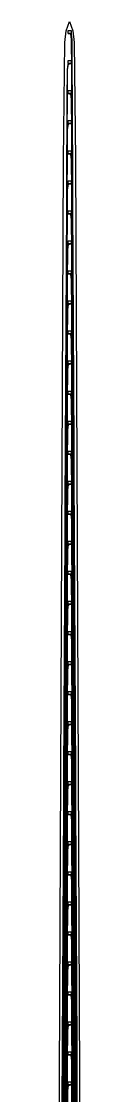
# Model space of a CAD drawing. Header units: inches. Extents: x 106592 to 209533, y 57057 to 74911.
# Drawn here: x 124035 to 124120, y 67533 to 71108 of the extents above; entities that cross this region are included whole.
import ezdxf

# ---------------------------------------------------------------- set-up
doc = ezdxf.new("R2010")
doc.units = ezdxf.units.IN
doc.header["$MEASUREMENT"] = 0
for name, color, linetype in [('metal', 221, 'Continuous'), ('nitride window', 40, 'Continuous'), ('profile', 140, 'Continuous')]:
    doc.layers.add(name, color=color, linetype=linetype)

msp = doc.modelspace()

# ---------------------------------------------------------------- linework, layer by layer
at = {"layer": 'metal'}
for points in [[(124072.5, 71078), (124082.5, 71078), (124082.5, 71068), (124072.5, 71068)], [(124082.5, 71066), (124081.5, 71066), (124072.5, 71068), (124082.5, 71068)], [(124072.5, 70978), (124082.5, 70978), (124082.5, 70968), (124072.5, 70968)], [(124072.5, 70966), (124073.5, 70966), (124082.5, 70968), (124072.5, 70968)], [(124072.5, 70878), (124082.5, 70878), (124082.5, 70868), (124072.5, 70868)], [(124072.5, 70868), (124081.5, 70866), (124082.5, 70866), (124082.5, 70868)], [(124072.5, 70778), (124082.5, 70778), (124082.5, 70768), (124072.5, 70768)], [(124082.5, 70768), (124073.5, 70766), (124072.5, 70766), (124072.5, 70768)], [(124072.5, 70678), (124082.5, 70678), (124082.5, 70668), (124072.5, 70668)], [(124082.5, 70666), (124081.5, 70666), (124072.5, 70668), (124082.5, 70668)], [(124072.5, 70578), (124082.5, 70578), (124082.5, 70568), (124072.5, 70568)], [(124072.5, 70566), (124073.5, 70566), (124082.5, 70568), (124072.5, 70568)], [(124072.5, 70478), (124082.5, 70478), (124082.5, 70468), (124072.5, 70468)], [(124082.5, 70466), (124081.5, 70466), (124072.5, 70468), (124082.5, 70468)], [(124072.5, 70378), (124082.5, 70378), (124082.5, 70368), (124072.5, 70368)], [(124072.5, 70366), (124073.5, 70366), (124082.5, 70368), (124072.5, 70368)], [(124072.5, 70278), (124082.5, 70278), (124082.5, 70268), (124072.5, 70268)], [(124082.5, 70266), (124081.5, 70266), (124072.5, 70268), (124082.5, 70268)], [(124072.5, 70178), (124082.5, 70178), (124082.5, 70168), (124072.5, 70168)], [(124072.5, 70166), (124073.5, 70166), (124082.5, 70168), (124072.5, 70168)], [(124072.5, 70078), (124082.5, 70078), (124082.5, 70068), (124072.5, 70068)], [(124082.5, 70066), (124081.5, 70066), (124072.5, 70068), (124082.5, 70068)], [(124072.5, 69978), (124082.5, 69978), (124082.5, 69968), (124072.5, 69968)], [(124072.5, 69966), (124073.5, 69966), (124082.5, 69968), (124072.5, 69968)], [(124072.5, 69878), (124082.5, 69878), (124082.5, 69868), (124072.5, 69868)], [(124082.5, 69866), (124081.5, 69866), (124072.5, 69868), (124082.5, 69868)], [(124072.5, 69778), (124082.5, 69778), (124082.5, 69768), (124072.5, 69768)], [(124072.5, 69766), (124073.5, 69766), (124082.5, 69768), (124072.5, 69768)], [(124072.5, 69678), (124082.5, 69678), (124082.5, 69668), (124072.5, 69668)], [(124082.5, 69666), (124081.5, 69666), (124072.5, 69668), (124082.5, 69668)], [(124072.5, 69578), (124082.5, 69578), (124082.5, 69568), (124072.5, 69568)], [(124072.5, 69566), (124073.5, 69566), (124082.5, 69568), (124072.5, 69568)], [(124072.5, 69478), (124082.5, 69478), (124082.5, 69468), (124072.5, 69468)], [(124082.5, 69466), (124081.5, 69466), (124072.5, 69468), (124082.5, 69468)], [(124072.5, 69378), (124082.5, 69378), (124082.5, 69368), (124072.5, 69368)], [(124072.5, 69366), (124073.5, 69366), (124082.5, 69368), (124072.5, 69368)], [(124072.5, 69278), (124082.5, 69278), (124082.5, 69268), (124072.5, 69268)], [(124082.5, 69266), (124081.5, 69266), (124072.5, 69268), (124082.5, 69268)], [(124072.5, 69178), (124082.5, 69178), (124082.5, 69168), (124072.5, 69168)], [(124072.5, 69166), (124073.5, 69166), (124082.5, 69168), (124072.5, 69168)], [(124072.5, 69078), (124082.5, 69078), (124082.5, 69068), (124072.5, 69068)], [(124082.5, 69066), (124081.5, 69066), (124072.5, 69068), (124082.5, 69068)], [(124072.5, 68978), (124082.5, 68978), (124082.5, 68968), (124072.5, 68968)], [(124072.5, 68966), (124073.5, 68966), (124082.5, 68968), (124072.5, 68968)], [(124072.5, 68878), (124082.5, 68878), (124082.5, 68868), (124072.5, 68868)], [(124082.5, 68866), (124081.5, 68866), (124072.5, 68868), (124082.5, 68868)], [(124072.5, 68778), (124082.5, 68778), (124082.5, 68768), (124072.5, 68768)], [(124072.5, 68766), (124073.5, 68766), (124082.5, 68768), (124072.5, 68768)], [(124072.5, 68678), (124082.5, 68678), (124082.5, 68668), (124072.5, 68668)], [(124082.5, 68666), (124081.5, 68666), (124072.5, 68668), (124082.5, 68668)], [(124072.5, 68578), (124082.5, 68578), (124082.5, 68568), (124072.5, 68568)], [(124072.5, 68566), (124073.5, 68566), (124082.5, 68568), (124072.5, 68568)], [(124072.5, 68478), (124082.5, 68478), (124082.5, 68468), (124072.5, 68468)], [(124082.5, 68466), (124081.5, 68466), (124072.5, 68468), (124082.5, 68468)], [(124072.5, 68378), (124082.5, 68378), (124082.5, 68368), (124072.5, 68368)], [(124072.5, 68366), (124073.5, 68366), (124082.5, 68368), (124072.5, 68368)], [(124072.5, 68278), (124082.5, 68278), (124082.5, 68268), (124072.5, 68268)], [(124082.5, 68266), (124081.5, 68266), (124072.5, 68268), (124082.5, 68268)], [(124072.5, 68178), (124082.5, 68178), (124082.5, 68168), (124072.5, 68168)], [(124072.5, 68166), (124073.5, 68166), (124082.5, 68168), (124072.5, 68168)], [(124072.5, 68078), (124082.5, 68078), (124082.5, 68068), (124072.5, 68068)], [(124082.5, 68066), (124081.5, 68066), (124072.5, 68068), (124082.5, 68068)], [(124072.5, 67978), (124082.5, 67978), (124082.5, 67968), (124072.5, 67968)], [(124072.5, 67966), (124073.5, 67966), (124082.5, 67968), (124072.5, 67968)], [(124072.5, 67878), (124082.5, 67878), (124082.5, 67868), (124072.5, 67868)], [(124082.5, 67866), (124081.5, 67866), (124072.5, 67868), (124082.5, 67868)], [(124072.5, 67778), (124082.5, 67778), (124082.5, 67768), (124072.5, 67768)], [(124072.5, 67766), (124073.5, 67766), (124082.5, 67768), (124072.5, 67768)], [(124072.5, 67678), (124082.5, 67678), (124082.5, 67668), (124072.5, 67668)], [(124082.5, 67666), (124081.5, 67666), (124072.5, 67668), (124082.5, 67668)], [(124072.5, 67578), (124082.5, 67578), (124082.5, 67568), (124072.5, 67568)], [(124072.5, 67566), (124073.5, 67566), (124082.5, 67568), (124072.5, 67568)]]:
    msp.add_lwpolyline(points, close=True, dxfattribs=at)
for points in [[(124102.5, 67448), (124102, 67548), (124101.5, 67648), (124101, 67748), (124100.5, 67848), (124100, 67948), (124099.5, 68048), (124099, 68148), (124098.5, 68248), (124098, 68348), (124097.5, 68448), (124097, 68548), (124096.5, 68648), (124096, 68748), (124095.5, 68848), (124095, 68948), (124094.5, 69048), (124094, 69148), (124093.5, 69248), (124093, 69348), (124092.5, 69448), (124092, 69548), (124091.5, 69648), (124091, 69748), (124090.5, 69848), (124090, 69948), (124089.5, 70048), (124089, 70148), (124088.5, 70248), (124088, 70348), (124087.5, 70448), (124087, 70548), (124086.5, 70648), (124086, 70748), (124085.5, 70848), (124085, 70948), (124084.5, 71048), (124081.5, 71066), (124082.5, 71066), (124085, 71048), (124085.5, 70948), (124086, 70848), (124086.5, 70748), (124087, 70648), (124087.5, 70548), (124088, 70448), (124088.5, 70348), (124089, 70248), (124089.5, 70148), (124090, 70048), (124090.5, 69948), (124091, 69848), (124091.5, 69748), (124092, 69648), (124092.5, 69548), (124093, 69448), (124093.5, 69348), (124094, 69248), (124094.5, 69148), (124095, 69048), (124095.5, 68948), (124096, 68848), (124096.5, 68748), (124097, 68648), (124097.5, 68548), (124098, 68448), (124098.5, 68348), (124099, 68248), (124099.5, 68148), (124100, 68048), (124100.5, 67948), (124101, 67848), (124101.5, 67748), (124102, 67648), (124102.5, 67548), (124103, 67448)], [(124053, 67448), (124053.5, 67548), (124054, 67648), (124054.5, 67748), (124055, 67848), (124055.5, 67948), (124056, 68048), (124056.5, 68148), (124057, 68248), (124057.5, 68348), (124058, 68448), (124058.5, 68548), (124059, 68648), (124059.5, 68748), (124060, 68848), (124060.5, 68948), (124061, 69048), (124061.5, 69148), (124062, 69248), (124062.5, 69348), (124063, 69448), (124063.5, 69548), (124064, 69648), (124064.5, 69748), (124065, 69848), (124065.5, 69948), (124066, 70048), (124066.5, 70148), (124067, 70247.9), (124067.5, 70348), (124068, 70448), (124068.5, 70548), (124069, 70648), (124069.5, 70748), (124070, 70848), (124070.5, 70948), (124073.5, 70966), (124072.5, 70966), (124070, 70948), (124069.5, 70848), (124069, 70748), (124068.5, 70648), (124068, 70548), (124067.5, 70448), (124067, 70348), (124066.5, 70248), (124066, 70148), (124065.5, 70048), (124065, 69948), (124064.5, 69848), (124064, 69748), (124063.5, 69648), (124063, 69548), (124062.5, 69448), (124062, 69348), (124061.5, 69248), (124061, 69148), (124060.5, 69048), (124060, 68948), (124059.5, 68848), (124059, 68748), (124058.5, 68648), (124058, 68548), (124057.5, 68448), (124057, 68348), (124056.5, 68248), (124056, 68148), (124055.5, 68048), (124055, 67948), (124054.5, 67848), (124054, 67748), (124053.5, 67648), (124053, 67548), (124052.5, 67448)], [(124101.5, 67448), (124101, 67548), (124100.5, 67648), (124100, 67748), (124099.5, 67848), (124099, 67948), (124098.5, 68048), (124098, 68148), (124097.5, 68248), (124097, 68348), (124096.5, 68448), (124096, 68548), (124095.5, 68648), (124095, 68748), (124094.5, 68848), (124094, 68948), (124093.5, 69048), (124093, 69148), (124092.5, 69248), (124092, 69348), (124091.5, 69448), (124091, 69548), (124090.5, 69648), (124090, 69748), (124089.5, 69848), (124089, 69948), (124088.5, 70048), (124088, 70148), (124087.5, 70248), (124087, 70348), (124086.5, 70448), (124086, 70548), (124085.5, 70648), (124085, 70748), (124084.5, 70848), (124081.5, 70866), (124082.5, 70866), (124085, 70848), (124085.5, 70748), (124086, 70648), (124086.5, 70548), (124087, 70448), (124087.5, 70348), (124088, 70248), (124088.5, 70148), (124089, 70048), (124089.5, 69948), (124090, 69848), (124090.5, 69748), (124091, 69648), (124091.5, 69548), (124092, 69448), (124092.5, 69348), (124093, 69248), (124093.5, 69148), (124094, 69048), (124094.5, 68948), (124095, 68848), (124095.5, 68748), (124096, 68648), (124096.5, 68548), (124097, 68448), (124097.5, 68348), (124098, 68248), (124098.5, 68148), (124099, 68048), (124099.5, 67948), (124100, 67848), (124100.5, 67748), (124101, 67648), (124101.5, 67548), (124102, 67448)], [(124054, 67448), (124054.5, 67548), (124055, 67648), (124055.5, 67748), (124056, 67848), (124056.5, 67948), (124057, 68048), (124057.5, 68148), (124058, 68248), (124058.5, 68348), (124059, 68448), (124059.5, 68548), (124060, 68648), (124060.5, 68748), (124061, 68848), (124061.5, 68948), (124062, 69048), (124062.5, 69148), (124063, 69248), (124063.5, 69348), (124064, 69448), (124064.5, 69548), (124065, 69648), (124065.5, 69748), (124066, 69848), (124066.5, 69948), (124067, 70048), (124067.5, 70148), (124068, 70247.9), (124068.5, 70348), (124069, 70448), (124069.5, 70548), (124070, 70648), (124070.5, 70748), (124073.5, 70766), (124072.5, 70766), (124070, 70748), (124069.5, 70648), (124069, 70548), (124068.5, 70448), (124068, 70348), (124067.5, 70248), (124067, 70148), (124066.5, 70048), (124066, 69948), (124065.5, 69848), (124065, 69748), (124064.5, 69648), (124064, 69548), (124063.5, 69448), (124063, 69348), (124062.5, 69248), (124062, 69148), (124061.5, 69048), (124061, 68948), (124060.5, 68848), (124060, 68748), (124059.5, 68648), (124059, 68548), (124058.5, 68448), (124058, 68348), (124057.5, 68248), (124057, 68148), (124056.5, 68048), (124056, 67948), (124055.5, 67848), (124055, 67748), (124054.5, 67648), (124054, 67548), (124053.5, 67448)], [(124100.5, 67448), (124100, 67548), (124099.5, 67648), (124099, 67748), (124098.5, 67848), (124098, 67948), (124097.5, 68048), (124097, 68148), (124096.5, 68248), (124096, 68348), (124095.5, 68448), (124095, 68548), (124094.5, 68648), (124094, 68748), (124093.5, 68848), (124093, 68948), (124092.5, 69048), (124092, 69148), (124091.5, 69248), (124091, 69348), (124090.5, 69448), (124090, 69548), (124089.5, 69648), (124089, 69748), (124088.5, 69848), (124088, 69948), (124087.5, 70048), (124087, 70148), (124086.5, 70248), (124086, 70348), (124085.5, 70448), (124085, 70548), (124084.5, 70648), (124081.5, 70666), (124082.5, 70666), (124085, 70648), (124085.5, 70548), (124085.5, 70548), (124086, 70448), (124086.5, 70348), (124087, 70248), (124087.5, 70148), (124088, 70048), (124088.5, 69948), (124089, 69848), (124089.5, 69748), (124090, 69648), (124090.5, 69548), (124091, 69448), (124091.5, 69348), (124092, 69248), (124092.5, 69148), (124093, 69048), (124093.5, 68948), (124094, 68848), (124094.5, 68748), (124095, 68648), (124095.5, 68548), (124096, 68448), (124096.5, 68348), (124097, 68248), (124097.5, 68148), (124098, 68048), (124098.5, 67948), (124099, 67848), (124099.5, 67748), (124100, 67648), (124100.5, 67548), (124101, 67448)], [(124055, 67448), (124055.5, 67548), (124056, 67648), (124056.5, 67748), (124057, 67848), (124057.5, 67948), (124058, 68048), (124058.5, 68148), (124059, 68248), (124059.5, 68348), (124060, 68448), (124060.5, 68548), (124061, 68648), (124061.5, 68748), (124062, 68848), (124062.5, 68948), (124063, 69048), (124063.5, 69148), (124064, 69248), (124064.5, 69348), (124065, 69448), (124065.5, 69548), (124066, 69648), (124066.5, 69748), (124067, 69848), (124067.5, 69948), (124068, 70048), (124068.5, 70148), (124069, 70247.9), (124069, 70247.9), (124069.5, 70348), (124070, 70448), (124070.5, 70548), (124073.5, 70566), (124072.5, 70566), (124070, 70548), (124069.5, 70448), (124069, 70348), (124068.5, 70248), (124068, 70148), (124067.5, 70048), (124067, 69948), (124066.5, 69848), (124066, 69748), (124065.5, 69648), (124065, 69548), (124064.5, 69448), (124064, 69348), (124063.5, 69248), (124063, 69148), (124062.5, 69048), (124062, 68948), (124061.5, 68848), (124061, 68748), (124060.5, 68648), (124060, 68548), (124059.5, 68448), (124059, 68348), (124058.5, 68248), (124058, 68148), (124057.5, 68048), (124057, 67948), (124056.5, 67848), (124056, 67748), (124055.5, 67648), (124055, 67548), (124054.5, 67448)], [(124099.5, 67448), (124099, 67548), (124098.5, 67648), (124098, 67748), (124097.5, 67848), (124097, 67948), (124096.5, 68048), (124096, 68148), (124095.5, 68248), (124095, 68348), (124094.5, 68448), (124094, 68548), (124093.5, 68648), (124093, 68748), (124092.5, 68848), (124092, 68948), (124091.5, 69048), (124091, 69148), (124090.5, 69248), (124090, 69348), (124089.5, 69448), (124089, 69548), (124088.5, 69648), (124088, 69748), (124087.5, 69848), (124087, 69948), (124086.5, 70048), (124086, 70148), (124085.5, 70248), (124085, 70348), (124084.5, 70448), (124081.5, 70466), (124082.5, 70466), (124085, 70448), (124085.5, 70348), (124085.5, 70348), (124086, 70248), (124086.5, 70148), (124087, 70048), (124087.5, 69948), (124088, 69848), (124088.5, 69748), (124089, 69648), (124089.5, 69548), (124090, 69448), (124090.5, 69348), (124091, 69248), (124091.5, 69148), (124092, 69048), (124092.5, 68948), (124093, 68848), (124093.5, 68748), (124094, 68648), (124094.5, 68548), (124095, 68448), (124095.5, 68348), (124096, 68248), (124096.5, 68148), (124097, 68048), (124097.5, 67948), (124098, 67848), (124098.5, 67748), (124099, 67648), (124099.5, 67548), (124100, 67448)], [(124055.5, 67448), (124056, 67548), (124056.5, 67648), (124057, 67748), (124057.5, 67848), (124058, 67948), (124058.5, 68048), (124059, 68148), (124059.5, 68248), (124060, 68348), (124060.5, 68448), (124061, 68548), (124061.5, 68648), (124062, 68748), (124062.5, 68848), (124063, 68948), (124063.5, 69048), (124064, 69148), (124064.5, 69248), (124065, 69348), (124065.5, 69448), (124066, 69548), (124066.5, 69648), (124067, 69748), (124067.5, 69848), (124068, 69948), (124068.5, 70048), (124069, 70148), (124069.5, 70248), (124070, 70348), (124072.5, 70366), (124073.5, 70366), (124070.5, 70348), (124070, 70248), (124070, 70247.9), (124069.5, 70148), (124069, 70048), (124068.5, 69948), (124068, 69848), (124067.5, 69748), (124067, 69648), (124066.5, 69548), (124066, 69448), (124065.5, 69348), (124065, 69248), (124064.5, 69148), (124064, 69048), (124063.5, 68948), (124063, 68848), (124062.5, 68748), (124062, 68648), (124061.5, 68548), (124061, 68448), (124060.5, 68348), (124060, 68248), (124059.5, 68148), (124059, 68048), (124058.5, 67948), (124058, 67848), (124057.5, 67748), (124057, 67648), (124056.5, 67548), (124056, 67448)], [(124098.5, 67448), (124098, 67548), (124097.5, 67648), (124097, 67748), (124096.5, 67848), (124096, 67948), (124095.5, 68048), (124095, 68148), (124094.5, 68248), (124094, 68348), (124093.5, 68448), (124093, 68548), (124092.5, 68648), (124092, 68748), (124091.5, 68848), (124091, 68948), (124090.5, 69048), (124090, 69148), (124089.5, 69248), (124089, 69348), (124088.5, 69448), (124088, 69548), (124087.5, 69648), (124087, 69748), (124086.5, 69848), (124086, 69948), (124085.5, 70048), (124085, 70148), (124084.5, 70248), (124081.5, 70266), (124082.5, 70266), (124085, 70248), (124085.5, 70148), (124085.5, 70148), (124086, 70048), (124086.5, 69948), (124087, 69848), (124087.5, 69748), (124088, 69648), (124088.5, 69548), (124089, 69448), (124089.5, 69348), (124090, 69248), (124090.5, 69148), (124091, 69048), (124091.5, 68948), (124092, 68848), (124092.5, 68748), (124093, 68648), (124093.5, 68548), (124094, 68448), (124094.5, 68348), (124095, 68248), (124095.5, 68148), (124096, 68048), (124096.5, 67948), (124097, 67848), (124097.5, 67748), (124098, 67648), (124098.5, 67548), (124099, 67448)], [(124056.5, 67448), (124057, 67548), (124057.5, 67648), (124058, 67748), (124058.5, 67848), (124059, 67948), (124059.5, 68048), (124060, 68148), (124060.5, 68248), (124061, 68348), (124061.5, 68448), (124062, 68548), (124062.5, 68648), (124063, 68748), (124063.5, 68848), (124064, 68948), (124064.5, 69048), (124065, 69148), (124065.5, 69248), (124066, 69348), (124066.5, 69448), (124067, 69548), (124067.5, 69648), (124068, 69748), (124068.5, 69848), (124069, 69948), (124069.5, 70048), (124069.5, 70048), (124070, 70148), (124072.5, 70166), (124073.5, 70166), (124070.5, 70148), (124070, 70048), (124069.5, 69948), (124069, 69848), (124068.5, 69748), (124068, 69648), (124067.5, 69548), (124067, 69448), (124066.5, 69348), (124066, 69248), (124065.5, 69148), (124065, 69048), (124064.5, 68948), (124064, 68848), (124063.5, 68748), (124063, 68648), (124062.5, 68548), (124062, 68448), (124061.5, 68348), (124061, 68248), (124060.5, 68148), (124060, 68048), (124059.5, 67948), (124059, 67848), (124058.5, 67748), (124058, 67648), (124057.5, 67548), (124057, 67448)], [(124097.5, 67448), (124097, 67548), (124096.5, 67648), (124096, 67748), (124095.5, 67848), (124095, 67948), (124094.5, 68048), (124094, 68148), (124093.5, 68248), (124093, 68348), (124092.5, 68448), (124092, 68548), (124091.5, 68648), (124091, 68748), (124090.5, 68848), (124090, 68948), (124089.5, 69048), (124089, 69148), (124088.5, 69248), (124088, 69348), (124087.5, 69448), (124087, 69548), (124086.5, 69648), (124086, 69748), (124085.5, 69848), (124085, 69948), (124084.5, 70048), (124081.5, 70066), (124082.5, 70066), (124085, 70048), (124085.5, 69948), (124085.5, 69948), (124086, 69848), (124086.5, 69748), (124087, 69648), (124087.5, 69548), (124088, 69448), (124088.5, 69348), (124089, 69248), (124089.5, 69148), (124090, 69048), (124090.5, 68948), (124091, 68848), (124091.5, 68748), (124092, 68648), (124092.5, 68548), (124093, 68448), (124093.5, 68348), (124094, 68248), (124094.5, 68148), (124095, 68048), (124095.5, 67948), (124096, 67848), (124096.5, 67748), (124097, 67648), (124097.5, 67548), (124098, 67448)], [(124057.5, 67448), (124058, 67548), (124058.5, 67648), (124059, 67748), (124059.5, 67848), (124060, 67948), (124060.5, 68048), (124061, 68148), (124061.5, 68248), (124062, 68348), (124062.5, 68448), (124063, 68548), (124063.5, 68648), (124064, 68748), (124064.5, 68848), (124065, 68948), (124065.5, 69048), (124066, 69148), (124066.5, 69248), (124067, 69348), (124067.5, 69448), (124068, 69548), (124068.5, 69648), (124069, 69748), (124069.5, 69848), (124069.5, 69848), (124070, 69948), (124072.5, 69966), (124073.5, 69966), (124070.5, 69948), (124070, 69848), (124069.5, 69748), (124069, 69648), (124068.5, 69548), (124068, 69448), (124067.5, 69348), (124067, 69248), (124066.5, 69148), (124066, 69048), (124065.5, 68948), (124065, 68848), (124064.5, 68748), (124064, 68648), (124063.5, 68548), (124063, 68448), (124062.5, 68348), (124062, 68248), (124061.5, 68148), (124061, 68048), (124060.5, 67948), (124060, 67848), (124059.5, 67748), (124059, 67648), (124058.5, 67548), (124058, 67448)], [(124096.5, 67448), (124096, 67548), (124095.5, 67648), (124095, 67748), (124094.5, 67848), (124094, 67948), (124093.5, 68048), (124093, 68148), (124092.5, 68248), (124092, 68348), (124091.5, 68448), (124091, 68548), (124090.5, 68648), (124090, 68748), (124089.5, 68848), (124089, 68948), (124088.5, 69048), (124088, 69148), (124087.5, 69248), (124087, 69348), (124086.5, 69448), (124086, 69548), (124085.5, 69648), (124085, 69748), (124084.5, 69848), (124081.5, 69866), (124082.5, 69866), (124085, 69848), (124085.5, 69748), (124085.5, 69748), (124086, 69648), (124086.5, 69548), (124087, 69448), (124087.5, 69348), (124088, 69248), (124088.5, 69148), (124089, 69048), (124089.5, 68948), (124090, 68848), (124090.5, 68748), (124091, 68648), (124091.5, 68548), (124092, 68448), (124092.5, 68348), (124093, 68248), (124093.5, 68148), (124094, 68048), (124094.5, 67948), (124095, 67848), (124095.5, 67748), (124096, 67648), (124096.5, 67548), (124097, 67448)], [(124058.5, 67448), (124059, 67548), (124059.5, 67648), (124060, 67748), (124060.5, 67848), (124061, 67948), (124061.5, 68048), (124062, 68148), (124062.5, 68248), (124063, 68348), (124063.5, 68448), (124064, 68548), (124064.5, 68648), (124065, 68748), (124065.5, 68848), (124066, 68948), (124066.5, 69048), (124067, 69148), (124067.5, 69248), (124068, 69348), (124068.5, 69448), (124069, 69548), (124069.5, 69648), (124069.5, 69648), (124070, 69748), (124072.5, 69766), (124073.5, 69766), (124070.5, 69748), (124070, 69648), (124069.5, 69548), (124069, 69448), (124068.5, 69348), (124068, 69248), (124067.5, 69148), (124067, 69048), (124066.5, 68948), (124066, 68848), (124065.5, 68748), (124065, 68648), (124064.5, 68548), (124064, 68448), (124063.5, 68348), (124063, 68248), (124062.5, 68148), (124062, 68048), (124061.5, 67948), (124061, 67848), (124060.5, 67748), (124060, 67648), (124059.5, 67548), (124059, 67448)], [(124095.5, 67448), (124095, 67548), (124094.5, 67648), (124094, 67748), (124093.5, 67848), (124093, 67948), (124092.5, 68048), (124092, 68148), (124091.5, 68248), (124091, 68348), (124090.5, 68448), (124090, 68548), (124089.5, 68648), (124089, 68748), (124088.5, 68848), (124088, 68948), (124087.5, 69048), (124087, 69148), (124086.5, 69248), (124086, 69348), (124085.5, 69448), (124085, 69548), (124084.5, 69648), (124081.5, 69666), (124082.5, 69666), (124085, 69648), (124085.5, 69548), (124085.5, 69548), (124086, 69448), (124086.5, 69348), (124087, 69248), (124087.5, 69148), (124088, 69048), (124088.5, 68948), (124089, 68848), (124089.5, 68748), (124090, 68648), (124090.5, 68548), (124091, 68448), (124091.5, 68348), (124092, 68248), (124092.5, 68148), (124093, 68048), (124093.5, 67948), (124094, 67848), (124094.5, 67748), (124095, 67648), (124095.5, 67548), (124096, 67448)], [(124059.5, 67448), (124060, 67548), (124060.5, 67648), (124061, 67748), (124061.5, 67848), (124062, 67948), (124062.5, 68048), (124063, 68148), (124063.5, 68248), (124064, 68348), (124064.5, 68448), (124065, 68548), (124065.5, 68648), (124066, 68748), (124066.5, 68848), (124067, 68948), (124067.5, 69048), (124068, 69148), (124068.5, 69248), (124069, 69348), (124069.5, 69448), (124069.5, 69448), (124070, 69548), (124072.5, 69566), (124073.5, 69566), (124070.5, 69548), (124070, 69448), (124069.5, 69348), (124069, 69248), (124068.5, 69148), (124068, 69048), (124067.5, 68948), (124067, 68848), (124066.5, 68748), (124066, 68648), (124065.5, 68548), (124065, 68448), (124064.5, 68348), (124064, 68248), (124063.5, 68148), (124063, 68048), (124062.5, 67948), (124062, 67848), (124061.5, 67748), (124061, 67648), (124060.5, 67548), (124060, 67448)], [(124095, 67448), (124094.5, 67548), (124094, 67648), (124093.5, 67748), (124093, 67848), (124092.5, 67948), (124092, 68048), (124091.5, 68148), (124091, 68248), (124090.5, 68348), (124090, 68448), (124089.5, 68548), (124089, 68648), (124088.5, 68748), (124088, 68848), (124087.5, 68948), (124087, 69048), (124086.5, 69148), (124086, 69248), (124085.5, 69348), (124085.5, 69348), (124085, 69448), (124082.5, 69466), (124081.5, 69466), (124084.5, 69448), (124085, 69348), (124085.5, 69248), (124086, 69148), (124086.5, 69048), (124087, 68948), (124087.5, 68848), (124088, 68748), (124088.5, 68648), (124089, 68548), (124089.5, 68448), (124090, 68348), (124090.5, 68248), (124091, 68148), (124091.5, 68048), (124092, 67948), (124092.5, 67848), (124093, 67748), (124093.5, 67648), (124094, 67548), (124094.5, 67448)], [(124060.5, 67448), (124061, 67548), (124061.5, 67648), (124062, 67748), (124062.5, 67848), (124063, 67948), (124063.5, 68048), (124064, 68148), (124064.5, 68248), (124065, 68348), (124065.5, 68448), (124066, 68548), (124066.5, 68648), (124067, 68748), (124067.5, 68848), (124068, 68948), (124068.5, 69048), (124069, 69148), (124069.5, 69248), (124069.5, 69248), (124070, 69348), (124072.5, 69366), (124073.5, 69366), (124070.5, 69348), (124070, 69248), (124069.5, 69148), (124069, 69048), (124068.5, 68948), (124068, 68848), (124067.5, 68748), (124067, 68648), (124066.5, 68548), (124066, 68448), (124065.5, 68348), (124065, 68248), (124064.5, 68148), (124064, 68048), (124063.5, 67948), (124063, 67848), (124062.5, 67748), (124062, 67648), (124061.5, 67548), (124061, 67448)], [(124093.5, 67448), (124093, 67548), (124092.5, 67648), (124092, 67748), (124091.5, 67848), (124091, 67948), (124090.5, 68048), (124090, 68148), (124089.5, 68248), (124089, 68348), (124088.5, 68448), (124088, 68548), (124087.5, 68648), (124087, 68748), (124086.5, 68848), (124086, 68948), (124085.5, 69048), (124085, 69148), (124084.5, 69248), (124081.5, 69266), (124082.5, 69266), (124085, 69248), (124085.5, 69148), (124085.5, 69148), (124086, 69048), (124086.5, 68948), (124087, 68848), (124087.5, 68748), (124088, 68648), (124088.5, 68548), (124089, 68448), (124089.5, 68348), (124090, 68248), (124090.5, 68148), (124091, 68048), (124091.5, 67948), (124092, 67848), (124092.5, 67748), (124093, 67648), (124093.5, 67548), (124094, 67448)], [(124061.5, 67448), (124062, 67548), (124062.5, 67648), (124063, 67748), (124063.5, 67848), (124064, 67948), (124064.5, 68048), (124065, 68148), (124065.5, 68248), (124066, 68348), (124066.5, 68448), (124067, 68548), (124067.5, 68648), (124068, 68748), (124068.5, 68848), (124069, 68948), (124069.5, 69048), (124069.5, 69048), (124070, 69148), (124072.5, 69166), (124073.5, 69166), (124070.5, 69148), (124070, 69048), (124069.5, 68948), (124069, 68848), (124068.5, 68748), (124068, 68648), (124067.5, 68548), (124067, 68448), (124066.5, 68348), (124066, 68248), (124065.5, 68148), (124065, 68048), (124064.5, 67948), (124064, 67848), (124063.5, 67748), (124063, 67648), (124062.5, 67548), (124062, 67448)], [(124093, 67448), (124092.5, 67548), (124092, 67648), (124091.5, 67748), (124091, 67848), (124090.5, 67948), (124090, 68048), (124089.5, 68148), (124089, 68248), (124088.5, 68348), (124088, 68448), (124087.5, 68548), (124087, 68648), (124086.5, 68748), (124086, 68848), (124085.5, 68948), (124085.5, 68948), (124085, 69048), (124082.5, 69066), (124081.5, 69066), (124084.5, 69048), (124085, 68948), (124085.5, 68848), (124086, 68748), (124086.5, 68648), (124087, 68548), (124087.5, 68448), (124088, 68348), (124088.5, 68248), (124089, 68148), (124089.5, 68048), (124090, 67948), (124090.5, 67848), (124091, 67748), (124091.5, 67648), (124092, 67548), (124092.5, 67448)], [(124062.5, 67448), (124063, 67548), (124063.5, 67648), (124064, 67748), (124064.5, 67848), (124065, 67948), (124065.5, 68048), (124066, 68148), (124066.5, 68248), (124067, 68348), (124067.5, 68448), (124068, 68548), (124068.5, 68648), (124069, 68748), (124069.5, 68848), (124069.5, 68848), (124070, 68948), (124072.5, 68966), (124073.5, 68966), (124070.5, 68948), (124070, 68848), (124069.5, 68748), (124069, 68648), (124068.5, 68548), (124068, 68448), (124067.5, 68348), (124067, 68248), (124066.5, 68148), (124066, 68048), (124065.5, 67948), (124065, 67848), (124064.5, 67748), (124064, 67648), (124063.5, 67548), (124063, 67448)], [(124092, 67448), (124091.5, 67548), (124091, 67648), (124090.5, 67748), (124090, 67848), (124089.5, 67948), (124089, 68048), (124088.5, 68148), (124088, 68248), (124087.5, 68348), (124087, 68448), (124086.5, 68548), (124086, 68648), (124085.5, 68748), (124085.5, 68748), (124085, 68848), (124082.5, 68866), (124081.5, 68866), (124084.5, 68848), (124085, 68748), (124085.5, 68648), (124086, 68548), (124086.5, 68448), (124087, 68348), (124087.5, 68248), (124088, 68148), (124088.5, 68048), (124089, 67948), (124089.5, 67848), (124090, 67748), (124090.5, 67648), (124091, 67548), (124091.5, 67448)], [(124063.5, 67448), (124064, 67548), (124064.5, 67648), (124065, 67748), (124065.5, 67848), (124066, 67948), (124066.5, 68048), (124067, 68148), (124067.5, 68248), (124068, 68348), (124068.5, 68448), (124069, 68548), (124069.5, 68648), (124069.5, 68648), (124070, 68748), (124072.5, 68766), (124073.5, 68766), (124070.5, 68748), (124070, 68648), (124069.5, 68548), (124069, 68448), (124068.5, 68348), (124068, 68248), (124067.5, 68148), (124067, 68048), (124066.5, 67948), (124066, 67848), (124065.5, 67748), (124065, 67648), (124064.5, 67548), (124064, 67448)], [(124091, 67448), (124090.5, 67548), (124090, 67648), (124089.5, 67748), (124089, 67848), (124088.5, 67948), (124088, 68048), (124087.5, 68148), (124087, 68248), (124086.5, 68348), (124086, 68448), (124085.5, 68548), (124085.5, 68548), (124085, 68648), (124082.5, 68666), (124081.5, 68666), (124084.5, 68648), (124085, 68548), (124085.5, 68448), (124086, 68348), (124086.5, 68248), (124087, 68148), (124087.5, 68048), (124088, 67948), (124088.5, 67848), (124089, 67748), (124089.5, 67648), (124090, 67548), (124090.5, 67448)], [(124064.5, 67448), (124065, 67548), (124065.5, 67648), (124066, 67748), (124066.5, 67848), (124067, 67948), (124067.5, 68048), (124068, 68148), (124068.5, 68248), (124069, 68348), (124069.5, 68448), (124069.5, 68448), (124070, 68548), (124072.5, 68566), (124073.5, 68566), (124070.5, 68548), (124070, 68448), (124069.5, 68348), (124069, 68248), (124068.5, 68148), (124068, 68048), (124067.5, 67948), (124067, 67848), (124066.5, 67748), (124066, 67648), (124065.5, 67548), (124065, 67448)], [(124090, 67448), (124089.5, 67548), (124089, 67648), (124088.5, 67748), (124088, 67848), (124087.5, 67948), (124087, 68048), (124086.5, 68148), (124086, 68248), (124085.5, 68348), (124085.5, 68348), (124085, 68448), (124082.5, 68466), (124081.5, 68466), (124084.5, 68448), (124085, 68348), (124085.5, 68248), (124086, 68148), (124086.5, 68048), (124087, 67948), (124087.5, 67848), (124088, 67748), (124088.5, 67648), (124089, 67548), (124089.5, 67448)], [(124065.5, 67448), (124066, 67548), (124066.5, 67648), (124067, 67748), (124067.5, 67848), (124068, 67948), (124068.5, 68048), (124069, 68148), (124069.5, 68248), (124069.5, 68248), (124070, 68348), (124072.5, 68366), (124073.5, 68366), (124070.5, 68348), (124070, 68248), (124069.5, 68148), (124069, 68048), (124068.5, 67948), (124068, 67848), (124067.5, 67748), (124067, 67648), (124066.5, 67548), (124066, 67448)], [(124089, 67448), (124088.5, 67548), (124088, 67648), (124087.5, 67748), (124087, 67848), (124086.5, 67948), (124086, 68048), (124085.5, 68148), (124085.5, 68148), (124085, 68248), (124082.5, 68266), (124081.5, 68266), (124084.5, 68248), (124085, 68148), (124085.5, 68048), (124086, 67948), (124086.5, 67848), (124087, 67748), (124087.5, 67648), (124088, 67548), (124088.5, 67448)], [(124066.5, 67448), (124067, 67548), (124067.5, 67648), (124068, 67748), (124068.5, 67848), (124069, 67948), (124069.5, 68048), (124069.5, 68048), (124070, 68148), (124072.5, 68166), (124073.5, 68166), (124070.5, 68148), (124070, 68048), (124069.5, 67948), (124069, 67848), (124068.5, 67748), (124068, 67648), (124067.5, 67548), (124067, 67448)], [(124088, 67448), (124087.5, 67548), (124087, 67648), (124086.5, 67748), (124086, 67848), (124085.5, 67948), (124085.5, 67948), (124085, 68048), (124082.5, 68066), (124081.5, 68066), (124084.5, 68048), (124085, 67948), (124085.5, 67848), (124086, 67748), (124086.5, 67648), (124087, 67548), (124087.5, 67448)], [(124067.5, 67448), (124068, 67548), (124068.5, 67648), (124069, 67748), (124069.5, 67848), (124069.5, 67848), (124070, 67948), (124072.5, 67966), (124073.5, 67966), (124070.5, 67948), (124070, 67848), (124069.5, 67748), (124069, 67648), (124068.5, 67548), (124068, 67448)], [(124087, 67448), (124086.5, 67548), (124086, 67648), (124085.5, 67748), (124085.5, 67748), (124085, 67848), (124082.5, 67866), (124081.5, 67866), (124084.5, 67848), (124085, 67748), (124085.5, 67648), (124086, 67548), (124086.5, 67448)], [(124068.5, 67448), (124069, 67548), (124069.5, 67648), (124069.5, 67648), (124070, 67748), (124072.5, 67766), (124073.5, 67766), (124070.5, 67748), (124070, 67648), (124069.5, 67548), (124069, 67448)], [(124086, 67448), (124085.5, 67548), (124085.5, 67548), (124085, 67648), (124082.5, 67666), (124081.5, 67666), (124084.5, 67648), (124085, 67548), (124085.5, 67448)], [(124069.5, 67448), (124070, 67548), (124072.5, 67566), (124073.5, 67566), (124070.5, 67548), (124070, 67448)]]:
    msp.add_lwpolyline(points, dxfattribs=at)
at = {"layer": 'nitride window'}
for points in [[(124072.5, 71078), (124082.5, 71078), (124082.5, 71068), (124072.5, 71068)], [(124072.5, 70978), (124082.5, 70978), (124082.5, 70968), (124072.5, 70968)], [(124072.5, 70878), (124082.5, 70878), (124082.5, 70868), (124072.5, 70868)], [(124072.5, 70778), (124082.5, 70778), (124082.5, 70768), (124072.5, 70768)], [(124072.5, 70678), (124082.5, 70678), (124082.5, 70668), (124072.5, 70668)], [(124072.5, 70578), (124082.5, 70578), (124082.5, 70568), (124072.5, 70568)], [(124072.5, 70478), (124082.5, 70478), (124082.5, 70468), (124072.5, 70468)], [(124072.5, 70378), (124082.5, 70378), (124082.5, 70368), (124072.5, 70368)], [(124072.5, 70278), (124082.5, 70278), (124082.5, 70268), (124072.5, 70268)], [(124072.5, 70178), (124082.5, 70178), (124082.5, 70168), (124072.5, 70168)], [(124072.5, 70078), (124082.5, 70078), (124082.5, 70068), (124072.5, 70068)], [(124072.5, 69978), (124082.5, 69978), (124082.5, 69968), (124072.5, 69968)], [(124072.5, 69878), (124082.5, 69878), (124082.5, 69868), (124072.5, 69868)], [(124072.5, 69778), (124082.5, 69778), (124082.5, 69768), (124072.5, 69768)], [(124072.5, 69678), (124082.5, 69678), (124082.5, 69668), (124072.5, 69668)], [(124072.5, 69578), (124082.5, 69578), (124082.5, 69568), (124072.5, 69568)], [(124072.5, 69478), (124082.5, 69478), (124082.5, 69468), (124072.5, 69468)], [(124072.5, 69378), (124082.5, 69378), (124082.5, 69368), (124072.5, 69368)], [(124072.5, 69278), (124082.5, 69278), (124082.5, 69268), (124072.5, 69268)], [(124072.5, 69178), (124082.5, 69178), (124082.5, 69168), (124072.5, 69168)], [(124072.5, 69078), (124082.5, 69078), (124082.5, 69068), (124072.5, 69068)], [(124072.5, 68978), (124082.5, 68978), (124082.5, 68968), (124072.5, 68968)], [(124072.5, 68878), (124082.5, 68878), (124082.5, 68868), (124072.5, 68868)], [(124072.5, 68778), (124082.5, 68778), (124082.5, 68768), (124072.5, 68768)], [(124072.5, 68678), (124082.5, 68678), (124082.5, 68668), (124072.5, 68668)], [(124072.5, 68578), (124082.5, 68578), (124082.5, 68568), (124072.5, 68568)], [(124072.5, 68478), (124082.5, 68478), (124082.5, 68468), (124072.5, 68468)], [(124072.5, 68378), (124082.5, 68378), (124082.5, 68368), (124072.5, 68368)], [(124072.5, 68278), (124082.5, 68278), (124082.5, 68268), (124072.5, 68268)], [(124072.5, 68178), (124082.5, 68178), (124082.5, 68168), (124072.5, 68168)], [(124072.5, 68078), (124082.5, 68078), (124082.5, 68068), (124072.5, 68068)], [(124072.5, 67978), (124082.5, 67978), (124082.5, 67968), (124072.5, 67968)], [(124072.5, 67878), (124082.5, 67878), (124082.5, 67868), (124072.5, 67868)], [(124072.5, 67778), (124082.5, 67778), (124082.5, 67768), (124072.5, 67768)], [(124072.5, 67678), (124082.5, 67678), (124082.5, 67668), (124072.5, 67668)], [(124072.5, 67578), (124082.5, 67578), (124082.5, 67568), (124072.5, 67568)]]:
    msp.add_lwpolyline(points, close=True, dxfattribs=at)
at = {"layer": 'profile'}
msp.add_lwpolyline([(124077.4, 71108), (124088.5, 71077), (124093, 71038.1), (124097, 70648.1), (124120, 65548), (124120, 64248), (124035, 64248), (124035, 65548.1), (124057.9, 70648), (124061.9, 71038.1), (124066.5, 71077)], close=True, dxfattribs=at)

doc.saveas('drawing.dxf')
